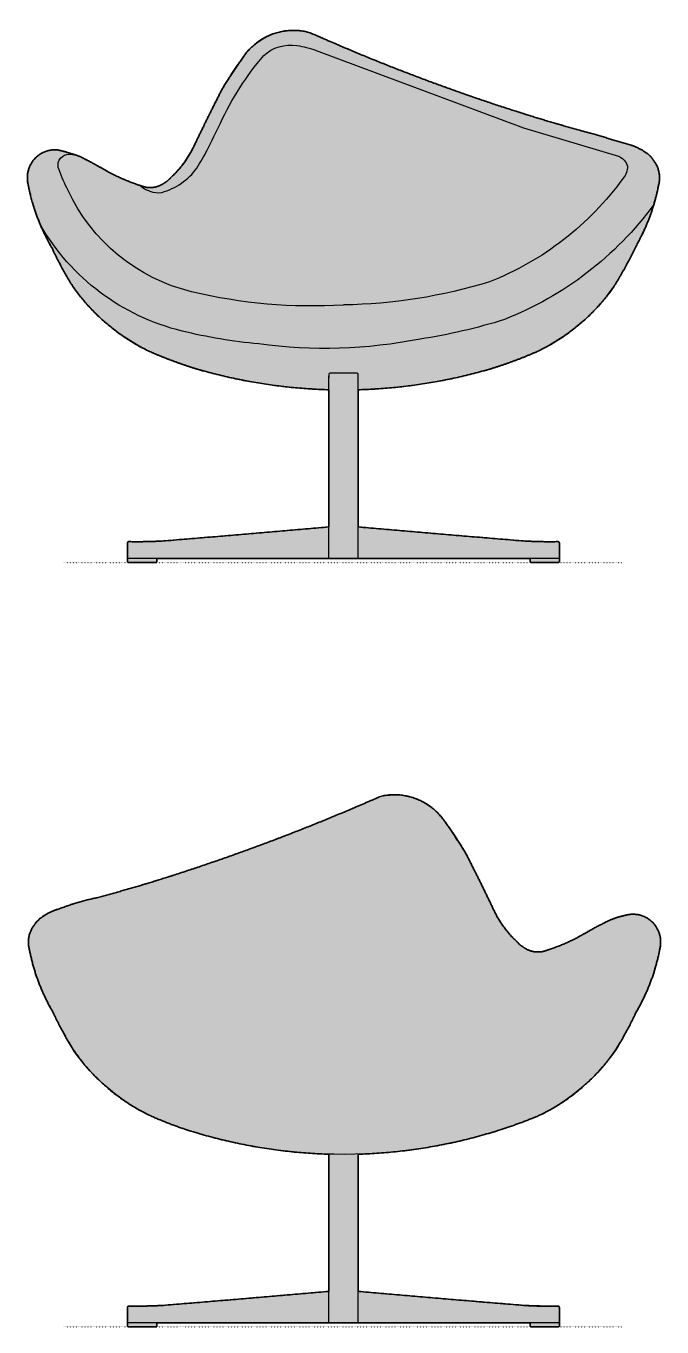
# Model space of a CAD drawing. Header units: millimetres. Extents: x -55 to 1976, y -1115 to 783.
# Drawn here: x -55 to 872, y -1115 to 783 of the extents above; entities that cross this region are included whole.
import ezdxf

# ---------------------------------------------------------------- set-up
doc = ezdxf.new("R2010")
doc.units = ezdxf.units.MM
doc.linetypes.add('Dots', pattern=[1, 0, -1])
doc.layers.add('Blocks', color=7, linetype='Continuous')
doc.layers.add('Blocks$Fill', color=7, linetype='Continuous', true_color=0xffffff)
for name, color, linetype, lineweight, true_color in [('Blocks$Inner', 7, 'Continuous', 25, 0x007f00), ('Blocks$Outline', 7, 'Continuous', 35, 0xff3f3f), ('Groud', 7, 'Dots', 25, 0x243775)]:
    doc.layers.add(name, color=color, linetype=linetype, lineweight=lineweight, true_color=true_color)

# ---------------------------------------------------------------- blocks, each defined once
blk = doc.blocks.new('K2 Lounge Chair Swivel Back')
at = {"layer": 'Blocks$Fill'}
blk.add_hatch(color=256, dxfattribs=at).paths.add_polyline_path([(386.4, 252), (372.8, 252.6), (359.1, 253.3), (345.5, 254.3), (332, 255.6), (318.4, 257.1), (305, 258.8), (291.5, 260.8), (278.1, 263.1), (264.8, 265.5), (251.6, 268.2), (238.4, 271.2), (225.3, 274.4), (212.4, 277.8), (199.5, 281.4), (186.7, 285.2), (174, 289.3), (161.7, 293.7), (149.4, 298.4), (137.3, 303.3), (125.3, 308.5), (117.2, 312.6), (109.2, 316.9), (101.3, 321.6), (93.5, 326.5), (85.8, 331.6), (78.4, 337), (71.1, 342.7), (63.9, 348.6), (57, 354.7), (50.3, 361), (43.8, 367.6), (37.5, 374.3), (31.4, 381.2), (25.6, 388.3), (20, 395.5), (14.7, 402.9), (6.5, 416.5), (-1.3, 430.3), (-8.7, 444.4), (-15.6, 458.7), (-18.6, 464), (-21.6, 469.4), (-24.4, 474.9), (-27.2, 480.5), (-29.8, 486.1), (-32.3, 491.8), (-34.6, 497.5), (-36.9, 503.3), (-39, 509.1), (-41, 514.9), (-42.9, 520.9), (-44.6, 526.8), (-46.2, 532.8), (-47.7, 538.8), (-49.1, 544.8), (-50.3, 550.8), (-50.6, 551.9), (-50.8, 553.1), (-51, 554.2), (-51.2, 555.4), (-51.3, 556.6), (-51.5, 557.8), (-51.5, 559), (-51.6, 560.2), (-51.6, 561.4), (-51.6, 562.6), (-51.5, 563.8), (-51.4, 565), (-51.3, 566.2), (-51.1, 567.5), (-50.9, 568.7), (-50.7, 569.9), (-50.4, 571), (-50.1, 572.2), (-49.7, 573.4), (-49.4, 574.6), (-48.9, 575.7), (-48.5, 576.8), (-48, 577.9), (-47.5, 579), (-47, 580.1), (-46.4, 581.2), (-45.8, 582.2), (-45.2, 583.2), (-44.5, 584.2), (-43.9, 585.2), (-43.2, 586.1), (-42.5, 587), (-42.1, 587.7), (-41.6, 588.3), (-41.2, 588.9), (-40.8, 589.6), (-40.3, 590.2), (-39.8, 590.8), (-39.3, 591.3), (-38.8, 591.9), (-38.3, 592.5), (-37.8, 593), (-37.2, 593.6), (-36.7, 594.1), (-36.1, 594.6), (-35.5, 595.1), (-35, 595.6), (-34.4, 596.1), (-32.8, 597.2), (-31.3, 598.3), (-29.7, 599.4), (-28.1, 600.4), (-26.4, 601.4), (-24.8, 602.4), (-23.1, 603.3), (-21.4, 604.2), (-19.7, 605), (-17.9, 605.8), (-16.2, 606.6), (-14.4, 607.3), (-12.6, 608), (-10.8, 608.7), (-9, 609.3), (-7.2, 609.8), (-0.5, 612.3), (6.3, 614.7), (13.2, 616.9), (20.1, 619), (27, 620.9), (33.9, 622.8), (40.9, 624.5), (47.9, 626.1), (105.9, 642.3), (163.5, 660.1), (239, 685.6), (313.9, 713.1), (388.1, 742.5), (461.5, 773.8), (463, 774.1), (464.6, 774.5), (466.2, 774.8), (467.8, 775.1), (469.4, 775.3), (471, 775.6), (472.7, 775.7), (474.3, 775.9), (476, 776), (477.6, 776.2), (479.3, 776.2), (481, 776.3), (482.7, 776.3), (484.4, 776.3), (486.1, 776.2), (487.8, 776.1), (489.5, 776), (491.2, 775.8), (492.9, 775.6), (494.6, 775.4), (496.3, 775.2), (498, 774.9), (499.7, 774.5), (501.4, 774.2), (503.1, 773.8), (504.8, 773.4), (506.5, 772.9), (508.2, 772.4), (509.8, 771.9), (511.5, 771.3), (513.2, 770.7), (514.8, 770.1), (516.4, 769.4), (518, 768.7), (519.6, 768), (521.2, 767.2), (522.7, 766.4), (524.3, 765.6), (525.8, 764.8), (527.3, 763.9), (528.8, 763), (530.3, 762.1), (531.7, 761.1), (533.1, 760.1), (534.5, 759.1), (535.9, 758.1), (537.3, 757), (538.6, 756), (539.9, 754.9), (541.2, 753.7), (542.4, 752.6), (543.7, 751.4), (544.8, 750.2), (546, 749), (547.2, 747.8), (548.3, 746.6), (549.4, 745.3), (550.4, 744.1), (551.4, 742.8), (552.4, 741.5), (553.4, 740.2), (554.4, 738.9), (555.3, 737.6), (556.1, 736.3), (564.1, 724.8), (571.9, 713.3), (579.4, 701.5), (586.7, 689.7), (626.1, 610), (627.6, 606.7), (629.3, 603.4), (631, 600.2), (632.8, 597), (634.6, 593.8), (636.6, 590.7), (638.6, 587.6), (640.7, 584.6), (642.9, 581.6), (645.1, 578.7), (647.5, 575.9), (649.8, 573.1), (652.3, 570.4), (654.8, 567.7), (657.4, 565.1), (660, 562.6), (660.9, 561.7), (661.8, 560.8), (662.7, 559.9), (663.6, 559), (664.6, 558.2), (665.6, 557.3), (666.6, 556.5), (667.6, 555.7), (668.6, 555), (669.7, 554.2), (670.7, 553.5), (671.8, 552.8), (672.9, 552.2), (674, 551.5), (675.1, 550.9), (676.2, 550.3), (677.1, 549.9), (677.9, 549.5), (678.8, 549.2), (679.7, 548.9), (680.6, 548.6), (681.5, 548.3), (682.5, 548.1), (683.4, 547.8), (684.4, 547.6), (685.3, 547.4), (686.3, 547.3), (687.3, 547.2), (688.2, 547.1), (689.2, 547), (690.2, 547), (691.2, 546.9), (692.2, 546.9), (693.1, 547), (694.1, 547), (695.1, 547.1), (696.1, 547.3), (697, 547.4), (698, 547.6), (698.9, 547.8), (699.9, 548), (700.8, 548.2), (701.7, 548.5), (702.6, 548.8), (703.5, 549.1), (704.4, 549.4), (705.3, 549.8), (706.2, 550.2), (712.3, 552.2), (718.5, 554.4), (724.5, 556.8), (730.6, 559.3), (736.5, 561.9), (742.4, 564.8), (748.2, 567.7), (753.9, 570.8), (773.6, 581.8), (793.5, 592.2), (794.7, 592.7), (798.3, 594.3), (802.1, 595.7), (805.8, 597), (809.7, 598.2), (813.5, 599.3), (817.4, 600.2), (821.3, 601.1), (825.2, 601.7), (826.4, 601.9), (827.7, 602), (828.9, 602), (830.1, 602.1), (831.4, 602), (832.7, 602), (833.9, 601.9), (835.2, 601.7), (836.5, 601.6), (837.7, 601.3), (839, 601.1), (840.2, 600.8), (841.5, 600.4), (842.7, 600), (843.9, 599.6), (845.1, 599.1), (846.3, 598.6), (847.5, 598.1), (848.7, 597.5), (849.8, 596.9), (850.9, 596.2), (852, 595.5), (853, 594.8), (854.1, 594), (855.1, 593.2), (856, 592.4), (857, 591.6), (857.9, 590.7), (858.8, 589.8), (859.6, 588.9), (860.4, 588), (861.2, 587), (861.9, 586.1), (862.6, 585.2), (863.2, 584.2), (863.9, 583.2), (864.5, 582.2), (865.1, 581.2), (865.7, 580.1), (866.2, 579), (866.7, 577.9), (867.2, 576.8), (867.6, 575.7), (868, 574.6), (868.4, 573.4), (868.8, 572.2), (869.1, 571), (869.4, 569.9), (869.6, 568.7), (869.8, 567.5), (870, 566.2), (870.1, 565), (870.2, 563.8), (870.3, 562.6), (870.3, 561.4), (870.3, 560.2), (870.2, 559), (870.1, 557.8), (870, 556.6), (869.9, 555.4), (869.7, 554.2), (869.5, 553.1), (869.2, 551.9), (869, 550.8), (867.8, 544.8), (866.4, 538.8), (864.9, 532.8), (863.3, 526.8), (861.6, 520.9), (859.7, 514.9), (857.7, 509.1), (855.6, 503.3), (853.3, 497.5), (851, 491.8), (848.5, 486.1), (845.8, 480.5), (843.1, 474.9), (840.3, 469.4), (837.3, 464), (834.3, 458.7), (827.4, 444.4), (820, 430.3), (812.2, 416.5), (804, 402.9), (798.7, 395.5), (793.1, 388.3), (787.3, 381.2), (781.2, 374.3), (774.9, 367.6), (768.4, 361), (761.7, 354.7), (754.8, 348.6), (747.6, 342.7), (740.3, 337), (732.9, 331.6), (725.2, 326.5), (717.4, 321.6), (709.5, 316.9), (701.5, 312.6), (693.4, 308.5), (669.1, 298.9), (644.5, 290.2), (631.6, 286.1), (618.6, 282.1), (605.6, 278.4), (592.4, 274.9), (579.2, 271.7), (565.8, 268.7), (552.4, 265.9), (538.9, 263.3), (525.3, 261), (511.7, 259), (498, 257.2), (484.3, 255.7), (470.6, 254.4), (456.8, 253.3), (443, 252.6), (429.1, 252), (429.1, 51.9), (671.4, 31.4), (696, 30.5), (720.6, 30.5), (720.7, 30.5), (720.7, 30.5), (720.8, 30.5), (720.8, 30.5), (720.9, 30.5), (720.9, 30.5), (721, 30.5), (721, 30.4), (721.1, 30.4), (721.1, 30.4), (721.2, 30.4), (721.2, 30.4), (721.3, 30.4), (721.3, 30.4), (721.4, 30.4), (721.4, 30.3), (721.5, 30.3), (721.5, 30.3), (721.5, 30.3), (721.6, 30.3), (721.6, 30.2), (721.7, 30.2), (721.7, 30.2), (721.8, 30.2), (721.8, 30.1), (721.8, 30.1), (721.9, 30.1), (721.9, 30), (722, 30), (722, 30), (722, 29.9), (722.1, 29.9), (722.1, 29.9), (722.1, 29.8), (722.2, 29.8), (722.2, 29.8), (722.2, 29.7), (722.3, 29.7), (722.3, 29.6), (722.3, 29.6), (722.3, 29.6), (722.4, 29.5), (722.4, 29.5), (722.4, 29.4), (722.4, 29.4), (722.5, 29.3), (722.5, 29.3), (722.5, 29.3), (722.5, 29.2), (722.5, 29.2), (722.6, 29.1), (722.6, 29.1), (722.6, 29), (722.6, 29), (722.6, 28.9), (722.6, 28.9), (722.6, 28.8), (722.6, 28.8), (722.7, 28.7), (722.7, 28.7), (722.7, 28.6), (722.7, 28.6), (722.7, 28.5), (722.7, 28.5), (722.7, 2), (722.7, 2), (722.7, 1.9), (722.7, 1.9), (722.7, 1.8), (722.7, 1.8), (722.6, 1.7), (722.6, 1.7), (722.6, 1.6), (722.6, 1.6), (722.6, 1.5), (722.6, 1.5), (722.6, 1.4), (722.6, 1.4), (722.6, 1.4), (722.5, 1.3), (722.5, 1.3), (722.5, 1.2), (722.5, 1.2), (722.5, 1.1), (722.4, 1.1), (722.4, 1), (722.4, 1), (722.4, 0.9), (722.3, 0.9), (722.3, 0.9), (722.3, 0.8), (722.3, 0.8), (722.2, 0.7), (722.2, 0.7), (722.2, 0.7), (722.1, 0.6), (722.1, 0.6), (722, 0.5), (722, 0.5), (722, 0.5), (721.9, 0.4), (721.9, 0.4), (721.8, 0.4), (721.8, 0.4), (721.8, 0.3), (721.7, 0.3), (721.7, 0.3), (721.6, 0.2), (721.6, 0.2), (721.5, 0.2), (721.5, 0.2), (721.4, 0.2), (721.4, 0.1), (721.4, 0.1), (721.3, 0.1), (721.3, 0.1), (721.2, 0.1), (721.2, 0.1), (721.1, 0.1), (721.1, 0), (721, 0), (721, 0), (720.9, 0), (720.9, 0), (720.8, 0), (720.8, 0), (720.8, 0), (720.7, 0), (720.7, 0), (681.8, 0), (681.7, 0), (681.7, 0), (681.6, 0), (681.6, 0), (681.5, 0), (681.5, 0), (681.5, 0), (681.4, 0), (681.4, 0), (681.3, 0.1), (681.3, 0.1), (681.2, 0.1), (681.2, 0.1), (681.1, 0.1), (681.1, 0.1), (681, 0.1), (681, 0.2), (680.9, 0.2), (680.9, 0.2), (680.9, 0.2), (680.8, 0.2), (680.8, 0.3), (680.7, 0.3), (680.7, 0.3), (680.6, 0.4), (680.6, 0.4), (680.6, 0.4), (680.5, 0.4), (680.5, 0.5), (680.4, 0.5), (680.4, 0.5), (680.4, 0.6), (680.3, 0.6), (680.3, 0.7), (680.3, 0.7), (680.2, 0.7), (680.2, 0.8), (680.2, 0.8), (680.1, 0.9), (680.1, 0.9), (680.1, 0.9), (680, 1), (680, 1), (680, 1.1), (680, 1.1), (680, 1.2), (679.9, 1.2), (679.9, 1.3), (679.9, 1.3), (679.9, 1.4), (679.9, 1.4), (679.9, 1.4), (679.8, 1.5), (679.8, 1.5), (679.8, 1.6), (679.8, 1.6), (679.8, 1.7), (679.8, 1.7), (679.8, 1.8), (679.8, 1.8), (679.8, 1.9), (679.8, 1.9), (679.8, 2), (679.8, 2), (679.8, 6.1), (135.7, 6.1), (135.7, 2), (135.7, 2), (135.7, 1.9), (135.7, 1.9), (135.7, 1.8), (135.7, 1.8), (135.7, 1.7), (135.7, 1.7), (135.7, 1.6), (135.7, 1.6), (135.7, 1.5), (135.7, 1.5), (135.7, 1.4), (135.7, 1.4), (135.6, 1.4), (135.6, 1.3), (135.6, 1.3), (135.6, 1.2), (135.6, 1.2), (135.5, 1.1), (135.5, 1.1), (135.5, 1), (135.5, 1), (135.4, 0.9), (135.4, 0.9), (135.4, 0.9), (135.4, 0.8), (135.3, 0.8), (135.3, 0.7), (135.3, 0.7), (135.2, 0.7), (135.2, 0.6), (135.2, 0.6), (135.1, 0.5), (135.1, 0.5), (135, 0.5), (135, 0.4), (135, 0.4), (134.9, 0.4), (134.9, 0.4), (134.8, 0.3), (134.8, 0.3), (134.7, 0.3), (134.7, 0.2), (134.7, 0.2), (134.6, 0.2), (134.6, 0.2), (134.5, 0.2), (134.5, 0.1), (134.4, 0.1), (134.4, 0.1), (134.3, 0.1), (134.3, 0.1), (134.2, 0.1), (134.2, 0.1), (134.2, 0), (134.1, 0), (134.1, 0), (134, 0), (134, 0), (133.9, 0), (133.9, 0), (133.8, 0), (133.8, 0), (133.7, 0), (94.8, 0), (94.8, 0), (94.8, 0), (94.7, 0), (94.7, 0), (94.6, 0), (94.6, 0), (94.5, 0), (94.5, 0), (94.4, 0), (94.4, 0.1), (94.3, 0.1), (94.3, 0.1), (94.3, 0.1), (94.2, 0.1), (94.2, 0.1), (94.1, 0.1), (94.1, 0.2), (94, 0.2), (94, 0.2), (93.9, 0.2), (93.9, 0.2), (93.8, 0.3), (93.8, 0.3), (93.8, 0.3), (93.7, 0.4), (93.7, 0.4), (93.6, 0.4), (93.6, 0.4), (93.5, 0.5), (93.5, 0.5), (93.5, 0.5), (93.4, 0.6), (93.4, 0.6), (93.4, 0.7), (93.3, 0.7), (93.3, 0.7), (93.3, 0.8), (93.2, 0.8), (93.2, 0.9), (93.2, 0.9), (93.1, 0.9), (93.1, 1), (93.1, 1), (93.1, 1.1), (93, 1.1), (93, 1.2), (93, 1.2), (93, 1.3), (93, 1.3), (93, 1.4), (92.9, 1.4), (92.9, 1.4), (92.9, 1.5), (92.9, 1.5), (92.9, 1.6), (92.9, 1.6), (92.9, 1.7), (92.9, 1.7), (92.9, 1.8), (92.9, 1.8), (92.9, 1.9), (92.9, 1.9), (92.8, 2), (92.8, 2), (92.8, 6.1), (92.8, 28.5), (92.8, 28.5), (92.9, 28.6), (92.9, 28.6), (92.9, 28.7), (92.9, 28.7), (92.9, 28.8), (92.9, 28.8), (92.9, 28.9), (92.9, 28.9), (92.9, 29), (92.9, 29), (92.9, 29.1), (93, 29.1), (93, 29.2), (93, 29.2), (93, 29.3), (93, 29.3), (93, 29.3), (93.1, 29.4), (93.1, 29.4), (93.1, 29.5), (93.1, 29.5), (93.2, 29.6), (93.2, 29.6), (93.2, 29.6), (93.3, 29.7), (93.3, 29.7), (93.3, 29.8), (93.3, 29.8), (93.4, 29.8), (93.4, 29.9), (93.4, 29.9), (93.5, 29.9), (93.5, 30), (93.6, 30), (93.6, 30), (93.6, 30.1), (93.7, 30.1), (93.7, 30.1), (93.8, 30.2), (93.8, 30.2), (93.8, 30.2), (93.9, 30.2), (93.9, 30.3), (94, 30.3), (94, 30.3), (94.1, 30.3), (94.1, 30.3), (94.2, 30.4), (94.2, 30.4), (94.2, 30.4), (94.3, 30.4), (94.3, 30.4), (94.4, 30.4), (94.4, 30.4), (94.5, 30.4), (94.5, 30.5), (94.6, 30.5), (94.6, 30.5), (94.7, 30.5), (94.7, 30.5), (94.8, 30.5), (94.8, 30.5), (94.9, 30.5), (119.5, 30.5), (144.1, 31.4), (386.4, 51.9)], flags=0)
at = {"layer": 'Blocks$Inner'}
for p, q in [((386.4, 6.1), (386.4, 252)), ((429.1, 6.1), (429.1, 252)), ((92.8, 28.5), (92.8, 2)), ((722.7, 28.5), (722.7, 2)), ((721.2, 6.1), (92.8, 6.1)), ((94.8, 0), (133.7, 0)), ((135.7, 2), (135.7, 6.1)), ((679.8, 2), (679.8, 6.1)), ((720.7, 0), (681.8, 0))]:
    blk.add_line(p, q, dxfattribs=at)
at = {"layer": 'Blocks$Inner', "extrusion": (0, 0, -1)}
for centre, radius, start, end in [((-482.3, 688.1), 88.1, 76.3453, 146.9108), ((-2.2, 339.8), 681.2, 144.4076, 149.0951), ((2061.6, -669.6), 2976.7, 152.8302, 154.5415), ((-17.9, 526.6), 86.9, 53.0518, 73.2228), ((-130.5, 243.7), 391.2, 69.3918, 77.8209), ((12.8, 568.6), 34.9, 31.8024, 51.8273), ((-1146.8, -112.4), 788.2, 60.0976, 63.3709), ((-832.1, 513.5), 87.6, 63.852, 64.6686), ((-844.3, 481.2), 122.1, 65.9992, 81.0051), ((-830.2, 562.6), 39.4, 82.7736, 141.7595), ((10.3, 561.1), 41.3, 345.5224, 38.8292), ((-829, 561.1), 41.3, 141.1708, 194.4776), ((-233.9, 605.3), 289.4, 329.5629, 349.1555), ((-584.8, 605.3), 289.4, 190.8445, 210.4371), ((-442, 671), 504.4, 327.8982, 335.1073), ((-376.7, 671), 504.4, 204.8927, 212.1018), ((-250.5, 567.1), 287.3, 295.8222, 325.1492), ((-568.2, 567.1), 287.3, 214.8508, 244.1778), ((-375.2, 870.4), 615, 289.1037, 293.9763), ((-407.3, 1001), 749.3, 247.5576, 251.5492), ((-407.8, 998.3), 746.6, 251.5151, 288.2498), ((3567.7, 45375.7), 45496, 265.01409, 265.32027), ((-106.4, 750), 719.7, 266.9973, 270.92), ((-720.7, 28.5), 2, 89.08, 180), ((-681.8, 2), 2, 270, 0), ((-720.7, 2), 2, 180, 270)]:
    blk.add_arc(centre, radius, start, end, dxfattribs=at)
at = {"layer": 'Blocks$Inner'}
for centre, radius, start, end in [((-798.3, 3627.4), 3119.3, 287.9578, 293.8195), ((-527.1, 2794.7), 2243.6, 284.8504, 287.9263), ((761.4, 671), 148.4, 204.2745, 226.9237), ((629.4, 792.7), 254.4, 287.5554, 299.2926), ((703.4, 602.8), 59.1, 222.8631, 242.6516), ((691.3, 582.8), 35.8, 244.7627, 294.4555), ((4383.2, 45375.7), 45496, 265.01409, 265.32027), ((94.8, 28.5), 2, 89.08, 180), ((709.1, 750), 719.7, 266.9973, 270.92), ((94.8, 2), 2, 180, 270), ((133.7, 2), 2, 270, 0)]:
    blk.add_arc(centre, radius, start, end, dxfattribs=at)
at = {"layer": 'Blocks$Outline'}
for points in [[(386.4, 51.9), (386.4, 252)], [(429.1, 252), (429.1, 51.9)], [(679.8, 6.1), (135.7, 6.1)]]:
    blk.add_lwpolyline(points, dxfattribs=at)
for points, weights, knots in [([(386.4, 252), (277.5, 255.2), (174, 289.3), (149.2, 297.8), (125.3, 308.5), (57.7, 341.2), (14.7, 402.9), (-2.2, 429.8), (-15.6, 458.7), (-40.9, 501.7), (-50.3, 550.8), (-55.5, 570.9), (-42.5, 587), (-39.2, 592.3), (-34.4, 596.1), (-22, 605.4), (-7.2, 609.8), (19.8, 620), (47.9, 626.1), (106.2, 641.5), (163.5, 660.1), (315.4, 709.3), (461.5, 773.8), (522.1, 788.5), (556.1, 736.3), (572.4, 713.6), (586.7, 689.7), (607, 650.1), (626.1, 610), (638.3, 582.9), (660, 562.6), (667, 555), (676.2, 550.3)], [0.974757069434, 0.9769444489, 1, 0.999096115673, 1, 0.96742924273, 1, 0.998021736605, 1, 0.985418861152, 1, 0.89373682256, 1, 0.984769865351, 1, 0.984547563031, 1, 0.997295814231, 1, 0.99963978214, 1, 0.998691970183, 1, 0.816311722366, 1, 0.999163454694, 1, 0.999888498975, 1, 0.980530576572, 1, 0.985126589595, 1], [833.097186, 833.097186, 833.097186, 1049.717831, 1049.717831, 1102.021197, 1102.021197, 1249.088367, 1249.088367, 1312.557816, 1312.557816, 1411.512168, 1411.512168, 1449.93646, 1449.93646, 1462.144738, 1462.144738, 1492.740396, 1492.740396, 1550.289246, 1550.289246, 1670.7313, 1670.7313, 1989.85254, 1989.85254, 2098.40632, 2098.40632, 2154.137979, 2154.137979, 2243.042913, 2243.042913, 2301.696302, 2301.696302, 2322.124586, 2322.124586, 2322.124586]), ([(676.2, 550.3), (691.1, 543.3), (706.2, 550.2), (731.1, 558), (753.9, 570.8), (773.4, 582.1), (793.5, 592.2), (794.1, 592.4), (794.7, 592.7), (809.4, 599.2), (825.2, 601.7), (847.4, 604.6), (861.2, 587), (874.2, 570.9), (869, 550.8), (859.6, 501.7), (834.3, 458.7), (820.9, 429.8), (804, 402.9), (761, 341.2), (693.4, 308.5), (669.2, 298.5), (644.5, 290.2), (539.6, 255.2), (429.1, 252)], [0.999020499222, 0.907930045823, 1, 0.994759072097, 1, 0.999592041788, 1, 0.99997460904, 1, 0.991438183808, 1, 0.870416076663, 1, 0.89373682256, 1, 0.985418861152, 1, 0.998021736605, 1, 0.967429242729, 1, 0.999393399715, 1, 0.976621137554, 0.97469982525], [-30.895185, -30.895185, -30.895185, 0, 0, 52.117282, 52.117282, 97.146248, 97.146248, 98.394385, 98.394385, 130.361629, 130.361629, 170.947736, 170.947736, 209.372028, 209.372028, 308.32638, 308.32638, 371.795829, 371.795829, 518.862999, 518.862999, 571.064651, 571.064651, 790.722999, 790.722999, 790.722999]), ([(135.7, 6.1), (135.7, 4.1), (135.7, 2), (135.7, 0), (133.7, 0), (114.3, 0), (94.8, 0), (92.8, 0), (92.8, 2), (92.8, 4.1), (92.8, 17.3), (92.8, 28.5), (92.8, 29.3), (93.4, 29.9), (94, 30.5), (94.9, 30.5), (119.5, 30.1), (144.1, 31.4), (265.3, 41.3), (386.4, 51.9)], [1, 1, 1, 0.707106781187, 1, 1, 1, 0.707106781187, 1, 1, 1, 1, 0.922335971423, 1, 0.922335971423, 1, 0.999414157785, 1, 0.99999643041, 1], [-128.204098, -128.204098, -128.204098, -124.09988, -124.09988, -120.958287, -120.958287, -82.065221, -82.065221, -78.923629, -78.923629, -74.819411, -52.443396, -52.443396, -50.856543, -50.856543, -49.269691, -49.269691, 0, 0, 243.123662, 243.123662, 243.123662]), ([(429.1, 51.9), (550.2, 41.3), (671.4, 31.4), (696, 30.1), (720.6, 30.5), (721.5, 30.5), (722.1, 29.9), (722.7, 29.3), (722.7, 28.5), (722.7, 15.2), (722.7, 2), (722.7, 0), (720.7, 0), (701.2, 0), (681.8, 0), (679.8, 0), (679.8, 2), (679.8, 4.1), (679.8, 6.1)], [1, 0.99999643041, 1, 0.999414157785, 1, 0.922335971424, 1, 0.922335971424, 1, 1, 1, 0.707106781187, 1, 1, 1, 0.707106781187, 1, 1, 1], [0, 0, 0, 243.123662, 243.123662, 292.393353, 292.393353, 293.980205, 293.980205, 295.567058, 295.567058, 322.047291, 322.047291, 325.188883, 325.188883, 364.081949, 364.081949, 367.223542, 367.223542, 371.32776, 371.32776, 371.32776])]:
    blk.add_rational_spline(points, weights, degree=2, knots=knots, dxfattribs=at)
blk = doc.blocks.new('K2 Lounge Chair Swivel Front')
at = {"layer": 'Blocks$Fill'}
blk.add_hatch(color=256, dxfattribs=at).paths.add_polyline_path([(386.4, 252), (361.8, 253.1), (337.2, 255), (312.6, 257.7), (288.1, 261.2), (263.8, 265.4), (239.6, 270.5), (215.6, 276.3), (191.8, 282.9), (174.5, 288.5), (157.4, 294.7), (140.5, 301.3), (123.7, 308.5), (115.6, 312.6), (107.6, 316.9), (99.7, 321.6), (91.9, 326.5), (84.3, 331.6), (76.8, 337), (69.5, 342.7), (62.3, 348.6), (55.4, 354.7), (48.7, 361), (42.2, 367.6), (35.9, 374.3), (29.8, 381.2), (24, 388.3), (18.4, 395.5), (13.1, 402.9), (4.9, 416.5), (-2.9, 430.3), (-10.3, 444.4), (-17.2, 458.7), (-21.9, 467), (-26.3, 475.5), (-30.5, 484.2), (-34.4, 493), (-37.2, 500), (-39.9, 507.1), (-42.4, 514.3), (-44.7, 521.5), (-46.7, 528.8), (-48.6, 536.1), (-50.4, 543.4), (-51.9, 550.8), (-52.1, 551.9), (-52.4, 553.1), (-52.6, 554.2), (-52.8, 555.4), (-52.9, 556.6), (-53, 557.8), (-53.1, 559), (-53.2, 560.2), (-53.2, 561.4), (-53.2, 562.6), (-53.1, 563.8), (-53, 565), (-52.9, 566.2), (-52.7, 567.5), (-52.5, 568.7), (-52.3, 569.9), (-52, 571), (-51.7, 572.2), (-51.3, 573.4), (-50.9, 574.6), (-50.5, 575.7), (-50.1, 576.8), (-49.6, 577.9), (-49.1, 579), (-48.6, 580.1), (-48, 581.2), (-47.4, 582.2), (-46.8, 583.2), (-46.1, 584.2), (-45.5, 585.2), (-44.8, 586.1), (-44.1, 587), (-43.3, 588), (-42.5, 588.9), (-41.6, 589.8), (-40.8, 590.7), (-39.9, 591.6), (-38.9, 592.4), (-38, 593.2), (-37, 594), (-35.9, 594.8), (-34.9, 595.5), (-33.8, 596.2), (-32.7, 596.9), (-31.6, 597.5), (-30.4, 598.1), (-29.2, 598.6), (-28, 599.1), (-26.8, 599.6), (-25.6, 600), (-24.4, 600.4), (-23.1, 600.8), (-21.9, 601.1), (-20.6, 601.3), (-19.3, 601.6), (-18.1, 601.7), (-16.8, 601.9), (-15.6, 602), (-14.3, 602), (-13, 602.1), (-11.8, 602), (-10.6, 602), (-9.3, 601.9), (-8.1, 601.7), (-0.4, 599.8), (7.3, 597.6), (14.9, 595.2), (22.4, 592.7), (23.6, 592.2), (43.5, 581.8), (63.2, 570.8), (68.9, 567.7), (74.7, 564.8), (80.5, 562), (86.4, 559.3), (92.4, 556.8), (98.5, 554.5), (104.6, 552.3), (110.9, 550.2), (111.8, 549.8), (112.7, 549.4), (113.6, 549.1), (114.5, 548.8), (115.4, 548.5), (116.3, 548.2), (117.2, 548), (118.2, 547.8), (119.1, 547.6), (120.1, 547.4), (121.1, 547.3), (122, 547.1), (123, 547), (124, 547), (125, 546.9), (125.9, 546.9), (126.9, 547), (127.9, 547), (128.9, 547.1), (129.8, 547.2), (130.8, 547.3), (131.8, 547.4), (132.7, 547.6), (133.7, 547.8), (134.6, 548.1), (135.6, 548.3), (136.5, 548.6), (137.4, 548.9), (138.3, 549.2), (139.2, 549.5), (140, 549.9), (140.9, 550.3), (142, 550.9), (143.1, 551.5), (144.2, 552.2), (145.3, 552.8), (146.4, 553.5), (147.5, 554.2), (148.5, 555), (149.5, 555.7), (150.5, 556.5), (151.5, 557.3), (152.5, 558.2), (153.5, 559), (154.4, 559.9), (155.3, 560.8), (156.2, 561.7), (157.1, 562.6), (159.7, 565.1), (162.3, 567.7), (164.8, 570.4), (167.3, 573.1), (169.6, 575.9), (172, 578.7), (174.2, 581.6), (176.4, 584.6), (178.5, 587.6), (180.5, 590.7), (182.5, 593.8), (184.3, 597), (186.1, 600.2), (187.8, 603.4), (189.5, 606.7), (191, 610), (230.4, 689.7), (237.7, 701.5), (245.2, 713.3), (253, 724.8), (261, 736.3), (261.8, 737.6), (262.8, 738.9), (263.7, 740.2), (264.7, 741.5), (265.7, 742.8), (266.7, 744.1), (267.7, 745.3), (268.8, 746.6), (269.9, 747.8), (271.1, 749), (272.3, 750.2), (273.5, 751.4), (274.7, 752.6), (275.9, 753.7), (277.2, 754.9), (278.5, 756), (279.8, 757), (281.2, 758.1), (282.6, 759.1), (284, 760.1), (285.4, 761.1), (286.8, 762.1), (288.3, 763), (289.8, 763.9), (291.3, 764.8), (292.8, 765.6), (294.4, 766.4), (295.9, 767.2), (297.5, 768), (299.1, 768.7), (300.7, 769.4), (302.3, 770.1), (304, 770.7), (305.6, 771.3), (307.3, 771.9), (308.9, 772.4), (310.6, 772.9), (312.3, 773.4), (314, 773.8), (315.7, 774.2), (317.4, 774.5), (319.1, 774.9), (320.8, 775.2), (322.5, 775.4), (324.2, 775.6), (325.9, 775.8), (327.6, 776), (329.3, 776.1), (331, 776.2), (332.7, 776.3), (334.4, 776.3), (336.1, 776.3), (337.8, 776.2), (339.5, 776.2), (341.1, 776), (342.8, 775.9), (344.4, 775.7), (346.1, 775.6), (347.7, 775.3), (349.3, 775.1), (350.9, 774.8), (352.5, 774.5), (354.1, 774.1), (355.6, 773.8), (362.8, 771.2), (434.4, 740.5), (506.7, 711.8), (579.9, 684.9), (653.6, 660.1), (711.2, 642.3), (769.2, 626.1), (824.3, 609.8), (826.1, 609.3), (827.9, 608.7), (829.7, 608), (831.5, 607.3), (833.3, 606.6), (835, 605.8), (836.8, 605), (838.5, 604.2), (840.2, 603.3), (841.9, 602.4), (843.5, 601.4), (845.2, 600.4), (846.8, 599.4), (848.4, 598.3), (849.9, 597.2), (851.5, 596.1), (852.1, 595.6), (852.6, 595.1), (853.2, 594.6), (853.8, 594.1), (854.3, 593.6), (854.9, 593), (855.4, 592.5), (855.9, 591.9), (856.4, 591.3), (856.9, 590.8), (857.4, 590.2), (857.9, 589.6), (858.3, 588.9), (858.7, 588.3), (859.2, 587.7), (859.6, 587), (860.3, 586.1), (861, 585.2), (861.7, 584.2), (862.3, 583.2), (862.9, 582.2), (863.5, 581.2), (864.1, 580.1), (864.6, 579), (865.1, 577.9), (865.6, 576.8), (866, 575.7), (866.5, 574.6), (866.8, 573.4), (867.2, 572.2), (867.5, 571), (867.8, 569.9), (868, 568.7), (868.2, 567.5), (868.4, 566.2), (868.5, 565), (868.6, 563.8), (868.7, 562.6), (868.7, 561.4), (868.7, 560.2), (868.6, 559), (868.6, 557.8), (868.4, 556.6), (868.3, 555.4), (868.1, 554.2), (867.9, 553.1), (867.7, 551.9), (867.4, 550.8), (865.9, 543.6), (864.2, 536.4), (862.4, 529.2), (860.3, 522.1), (858, 514.6), (855.5, 507.3), (852.7, 500), (849.8, 492.7), (846.7, 485.6), (843.3, 478.6), (839.8, 471.6), (836.2, 464.8), (828.4, 449), (820.1, 433.4), (811.5, 418), (802.4, 402.9), (797.1, 395.5), (791.5, 388.3), (785.7, 381.2), (779.6, 374.3), (773.3, 367.6), (766.8, 361), (760.1, 354.7), (753.2, 348.6), (746, 342.7), (738.7, 337), (731.3, 331.6), (723.6, 326.5), (715.9, 321.6), (707.9, 316.9), (699.9, 312.6), (691.8, 308.5), (675, 301.3), (658.1, 294.7), (641, 288.5), (623.7, 282.9), (599.9, 276.3), (576, 270.5), (551.8, 265.4), (527.4, 261.2), (502.9, 257.7), (478.4, 255), (453.7, 253.1), (429.1, 252), (429.1, 51.9), (671.4, 31.4), (696, 30.5), (720.6, 30.5), (720.7, 30.5), (720.7, 30.5), (720.8, 30.5), (720.8, 30.5), (720.9, 30.5), (720.9, 30.5), (721, 30.5), (721, 30.4), (721.1, 30.4), (721.1, 30.4), (721.2, 30.4), (721.2, 30.4), (721.3, 30.4), (721.3, 30.4), (721.4, 30.4), (721.4, 30.3), (721.5, 30.3), (721.5, 30.3), (721.5, 30.3), (721.6, 30.3), (721.6, 30.2), (721.7, 30.2), (721.7, 30.2), (721.8, 30.2), (721.8, 30.1), (721.8, 30.1), (721.9, 30.1), (721.9, 30), (722, 30), (722, 30), (722, 29.9), (722.1, 29.9), (722.1, 29.9), (722.1, 29.8), (722.2, 29.8), (722.2, 29.8), (722.2, 29.7), (722.3, 29.7), (722.3, 29.6), (722.3, 29.6), (722.3, 29.6), (722.4, 29.5), (722.4, 29.5), (722.4, 29.4), (722.4, 29.4), (722.5, 29.3), (722.5, 29.3), (722.5, 29.3), (722.5, 29.2), (722.5, 29.2), (722.6, 29.1), (722.6, 29.1), (722.6, 29), (722.6, 29), (722.6, 28.9), (722.6, 28.9), (722.6, 28.8), (722.6, 28.8), (722.7, 28.7), (722.7, 28.7), (722.7, 28.6), (722.7, 28.6), (722.7, 28.5), (722.7, 28.5), (722.7, 2), (722.7, 2), (722.7, 1.9), (722.7, 1.9), (722.7, 1.8), (722.7, 1.8), (722.6, 1.7), (722.6, 1.7), (722.6, 1.6), (722.6, 1.6), (722.6, 1.5), (722.6, 1.5), (722.6, 1.4), (722.6, 1.4), (722.6, 1.4), (722.5, 1.3), (722.5, 1.3), (722.5, 1.2), (722.5, 1.2), (722.5, 1.1), (722.4, 1.1), (722.4, 1), (722.4, 1), (722.4, 0.9), (722.3, 0.9), (722.3, 0.9), (722.3, 0.8), (722.3, 0.8), (722.2, 0.7), (722.2, 0.7), (722.2, 0.7), (722.1, 0.6), (722.1, 0.6), (722, 0.5), (722, 0.5), (722, 0.5), (721.9, 0.4), (721.9, 0.4), (721.8, 0.4), (721.8, 0.4), (721.8, 0.3), (721.7, 0.3), (721.7, 0.3), (721.6, 0.2), (721.6, 0.2), (721.5, 0.2), (721.5, 0.2), (721.4, 0.2), (721.4, 0.1), (721.4, 0.1), (721.3, 0.1), (721.3, 0.1), (721.2, 0.1), (721.2, 0.1), (721.1, 0.1), (721.1, 0), (721, 0), (721, 0), (720.9, 0), (720.9, 0), (720.8, 0), (720.8, 0), (720.8, 0), (720.7, 0), (720.7, 0), (681.8, 0), (681.7, 0), (681.7, 0), (681.6, 0), (681.6, 0), (681.5, 0), (681.5, 0), (681.5, 0), (681.4, 0), (681.4, 0), (681.3, 0.1), (681.3, 0.1), (681.2, 0.1), (681.2, 0.1), (681.1, 0.1), (681.1, 0.1), (681, 0.1), (681, 0.2), (680.9, 0.2), (680.9, 0.2), (680.9, 0.2), (680.8, 0.2), (680.8, 0.3), (680.7, 0.3), (680.7, 0.3), (680.6, 0.4), (680.6, 0.4), (680.6, 0.4), (680.5, 0.4), (680.5, 0.5), (680.4, 0.5), (680.4, 0.5), (680.4, 0.6), (680.3, 0.6), (680.3, 0.7), (680.3, 0.7), (680.2, 0.7), (680.2, 0.8), (680.2, 0.8), (680.1, 0.9), (680.1, 0.9), (680.1, 0.9), (680, 1), (680, 1), (680, 1.1), (680, 1.1), (680, 1.2), (679.9, 1.2), (679.9, 1.3), (679.9, 1.3), (679.9, 1.4), (679.9, 1.4), (679.9, 1.4), (679.8, 1.5), (679.8, 1.5), (679.8, 1.6), (679.8, 1.6), (679.8, 1.7), (679.8, 1.7), (679.8, 1.8), (679.8, 1.8), (679.8, 1.9), (679.8, 1.9), (679.8, 2), (679.8, 2), (679.8, 6.1), (135.7, 6.1), (135.7, 2), (135.7, 2), (135.7, 1.9), (135.7, 1.9), (135.7, 1.8), (135.7, 1.8), (135.7, 1.7), (135.7, 1.7), (135.7, 1.6), (135.7, 1.6), (135.7, 1.5), (135.7, 1.5), (135.7, 1.4), (135.7, 1.4), (135.6, 1.4), (135.6, 1.3), (135.6, 1.3), (135.6, 1.2), (135.6, 1.2), (135.5, 1.1), (135.5, 1.1), (135.5, 1), (135.5, 1), (135.4, 0.9), (135.4, 0.9), (135.4, 0.9), (135.4, 0.8), (135.3, 0.8), (135.3, 0.7), (135.3, 0.7), (135.2, 0.7), (135.2, 0.6), (135.2, 0.6), (135.1, 0.5), (135.1, 0.5), (135, 0.5), (135, 0.4), (135, 0.4), (134.9, 0.4), (134.9, 0.4), (134.8, 0.3), (134.8, 0.3), (134.7, 0.3), (134.7, 0.2), (134.7, 0.2), (134.6, 0.2), (134.6, 0.2), (134.5, 0.2), (134.5, 0.1), (134.4, 0.1), (134.4, 0.1), (134.3, 0.1), (134.3, 0.1), (134.2, 0.1), (134.2, 0.1), (134.2, 0), (134.1, 0), (134.1, 0), (134, 0), (134, 0), (133.9, 0), (133.9, 0), (133.8, 0), (133.8, 0), (133.7, 0), (94.8, 0), (94.8, 0), (94.8, 0), (94.7, 0), (94.7, 0), (94.6, 0), (94.6, 0), (94.5, 0), (94.5, 0), (94.4, 0), (94.4, 0.1), (94.3, 0.1), (94.3, 0.1), (94.3, 0.1), (94.2, 0.1), (94.2, 0.1), (94.1, 0.1), (94.1, 0.2), (94, 0.2), (94, 0.2), (93.9, 0.2), (93.9, 0.2), (93.8, 0.3), (93.8, 0.3), (93.8, 0.3), (93.7, 0.4), (93.7, 0.4), (93.6, 0.4), (93.6, 0.4), (93.5, 0.5), (93.5, 0.5), (93.5, 0.5), (93.4, 0.6), (93.4, 0.6), (93.4, 0.7), (93.3, 0.7), (93.3, 0.7), (93.3, 0.8), (93.2, 0.8), (93.2, 0.9), (93.2, 0.9), (93.1, 0.9), (93.1, 1), (93.1, 1), (93.1, 1.1), (93, 1.1), (93, 1.2), (93, 1.2), (93, 1.3), (93, 1.3), (93, 1.4), (92.9, 1.4), (92.9, 1.4), (92.9, 1.5), (92.9, 1.5), (92.9, 1.6), (92.9, 1.6), (92.9, 1.7), (92.9, 1.7), (92.9, 1.8), (92.9, 1.8), (92.9, 1.9), (92.9, 1.9), (92.8, 2), (92.8, 2), (92.8, 6.1), (92.8, 28.5), (92.8, 28.5), (92.9, 28.6), (92.9, 28.6), (92.9, 28.7), (92.9, 28.7), (92.9, 28.8), (92.9, 28.8), (92.9, 28.9), (92.9, 28.9), (92.9, 29), (92.9, 29), (92.9, 29.1), (93, 29.1), (93, 29.2), (93, 29.2), (93, 29.3), (93, 29.3), (93, 29.3), (93.1, 29.4), (93.1, 29.4), (93.1, 29.5), (93.1, 29.5), (93.2, 29.6), (93.2, 29.6), (93.2, 29.6), (93.3, 29.7), (93.3, 29.7), (93.3, 29.8), (93.3, 29.8), (93.4, 29.8), (93.4, 29.9), (93.4, 29.9), (93.5, 29.9), (93.5, 30), (93.6, 30), (93.6, 30), (93.6, 30.1), (93.7, 30.1), (93.7, 30.1), (93.8, 30.2), (93.8, 30.2), (93.8, 30.2), (93.9, 30.2), (93.9, 30.3), (94, 30.3), (94, 30.3), (94.1, 30.3), (94.1, 30.3), (94.2, 30.4), (94.2, 30.4), (94.2, 30.4), (94.3, 30.4), (94.3, 30.4), (94.4, 30.4), (94.4, 30.4), (94.5, 30.4), (94.5, 30.5), (94.6, 30.5), (94.6, 30.5), (94.7, 30.5), (94.7, 30.5), (94.8, 30.5), (94.8, 30.5), (94.9, 30.5), (119.5, 30.5), (144.1, 31.4), (386.4, 51.9), (386.4, 252)], flags=0)
at = {"layer": 'Blocks$Inner'}
for p, q in [((386.4, 274.3), (386.4, 269.8)), ((386.4, 6.1), (386.4, 271.7)), ((427.1, 276.3), (388.4, 276.3)), ((429.1, 6.1), (429.1, 274.3)), ((92.8, 28.5), (92.8, 2)), ((722.7, 2), (722.7, 28.5)), ((721.2, 6.1), (92.8, 6.1)), ((94.8, 0), (133.7, 0)), ((135.7, 2), (135.7, 6.1)), ((679.8, 6.1), (679.8, 2)), ((681.8, 0), (720.7, 0))]:
    blk.add_line(p, q, dxfattribs=at)
blk.add_lwpolyline([(367.8, 747), (670.3, 634.3), (808.7, 592.7)], dxfattribs=at)
at = {"layer": 'Blocks$Inner', "extrusion": (0, 0, -1)}
for centre, radius, start, end in [((-334.8, 688.1), 88.1, 33.0892, 103.6547), ((-282.9, 563.9), 222.1, 109.112, 111.0843), ((-331, 696.4), 58.5, 47.4123, 98.8094), ((-314.7, 601.3), 155, 99.3966, 110.0241), ((-618.5, 460.4), 429.9, 24.8502, 40.4782), ((-814.9, 339.8), 681.2, 30.9049, 35.5924), ((-2878.7, -669.6), 2976.7, 25.4585, 27.1698), ((-2878.7, -669.6), 2956.7, 25.4585, 26.3141), ((-55.7, 671), 148.4, 204.2745, 226.9237), ((-799.2, 526.6), 86.9, 106.7772, 126.9482), ((13.1, 562.6), 39.4, 38.2405, 97.2264), ((82.2, 295.6), 315, 103.5973, 109.3984), ((-7.4, 580), 15.7, 25.8497, 79.0353), ((-7.3, 531.2), 64.3, 87.3656, 97.2901), ((15, 513.5), 87.6, 115.3314, 116.148), ((329.7, -112.4), 788.2, 116.6291, 119.9024), ((-800, 571.4), 23, 112.2418, 162.975), ((-829.9, 568.6), 34.9, 128.1727, 148.1976), ((11.9, 561.1), 41.3, 345.5224, 38.8292), ((-6.5, 579.9), 15, 332.034, 27.5269), ((-176.6, 634.1), 193.3, 331.8329, 341.542), ((-797.3, 577.4), 24.6, 178.1411, 222.2406), ((-827.4, 561.1), 41.3, 141.1708, 194.4776), ((-232.3, 605.3), 289.4, 329.5629, 349.1555), ((-460.3, 816.8), 437.9, 215.7719, 248.4896), ((-583.2, 605.3), 289.4, 190.8445, 209.0439), ((-249.8, 656), 268.6, 283.6694, 335.0858), ((-460.3, 816.8), 496.9, 216.3806, 248.4896), ((-249.8, 656), 327.6, 283.6694, 330.1602), ((-440.4, 671), 504.4, 327.8982, 335.1073), ((-239.2, 750.4), 661.7, 205.5695, 211.6733), ((-248.9, 567.1), 287.3, 295.8222, 325.1492), ((-394.6, 1149.1), 773.5, 252.9898, 269.0224), ((-566.6, 567.1), 287.3, 214.8508, 244.1778), ((-361.3, 1121.2), 747, 266.4337, 283.5454), ((-395.1, 1141.9), 825.4, 252.5581, 261.338), ((-356.6, 1093.1), 777.6, 275.3295, 283.7049), ((-380.9, 1020.4), 708.1, 258.7203, 277.8351), ((-373.7, 870.4), 615, 287.1969, 293.9763), ((-441.9, 870.4), 615, 246.0237, 252.8031), ((-407.8, 1015.2), 763.4, 271.6037, 286.4302), ((-407.8, 1015.2), 763.4, 253.5698, 268.3963), ((3567.7, 45375.7), 45496, 265.01409, 265.32027), ((-4383.2, 45375.7), 45496, 274.67973, 274.98591), ((-106.4, 750), 719.7, 266.9973, 270.92), ((-709.1, 750), 719.7, 269.08, 273.0027)]:
    blk.add_arc(centre, radius, start, end, dxfattribs=at)
at = {"layer": 'Blocks$Inner'}
for centre, radius, start, end in [((1559.2, 3466.6), 2949, 246.0661, 252.1178), ((1344.2, 2794.7), 2243.6, 252.0737, 255.1496), ((55.7, 671), 148.4, 313.0763, 335.7255), ((1593.9, 3327.6), 2824.6, 253.0232, 254.1895), ((-809.9, 1170.8), 1167.3, 329.3301, 330.8016), ((187.7, 792.7), 254.4, 240.7074, 252.4446), ((117.1, 631.9), 95.5, 285.5738, 323.7596), ((125.8, 582.8), 35.8, 245.5445, 295.2373), ((113.7, 602.8), 59.1, 297.3484, 317.1369), ((138.7, 582), 42.3, 228.5763, 251.7398), ((137.5, 571.4), 32, 247.9084, 279.4191), ((388.4, 274.3), 2, 90, 180), ((427.1, 274.3), 2, 0, 90), ((94.8, 28.5), 2, 89.08, 180), ((720.7, 28.5), 2, 0, 90.92), ((94.8, 2), 2, 180, 270), ((133.7, 2), 2, 270, 0), ((681.8, 2), 2, 180, 270), ((720.7, 2), 2, 270, 0)]:
    blk.add_arc(centre, radius, start, end, dxfattribs=at)
at = {"layer": 'Blocks$Outline'}
for points in [[(386.4, 51.9), (386.4, 252)], [(679.8, 6.1), (135.7, 6.1)]]:
    blk.add_lwpolyline(points, dxfattribs=at)
for points, weights, knots in [([(191, 610), (210.1, 650.1), (230.4, 689.7), (244.7, 713.6), (261, 736.3), (295, 788.5), (355.6, 773.8), (359.2, 772.5), (362.8, 771.2), (505.3, 707.9), (653.6, 660.1), (710.9, 641.5), (769.2, 626.1), (796.7, 617.7), (824.3, 609.8), (839.1, 605.4), (851.5, 596.1), (856.3, 592.3), (859.6, 587), (872.6, 570.9), (867.4, 550.8), (864.6, 536.3), (851.3, 492.1), (836.2, 464.8), (820.9, 433), (802.4, 402.9), (759.5, 341.2), (691.8, 308.5), (658.5, 293.7), (623.7, 282.9), (528.4, 254.8), (429.1, 252)], [1, 0.999888498975, 1, 0.999163454694, 1, 0.816311722364, 1, 0.99985187737, 1, 0.998605810866, 1, 0.99963978214, 1, 0.999948204432, 1, 0.984547563031, 1, 0.98476986535, 1, 0.89373682256, 1, 0.995939767765, 0.991474920498, 1, 0.998581741018, 1, 0.967429242729, 1, 0.998250514827, 1, 0.991641422099, 1], [58.653389, 58.653389, 58.653389, 147.558323, 147.558323, 203.289982, 203.289982, 311.843762, 311.843762, 319.489357, 319.489357, 630.971742, 630.971742, 751.413796, 751.413796, 808.911755, 808.911755, 839.507413, 839.507413, 851.715691, 851.715691, 890.139982, 890.139982, 919.794132, 982.05756, 982.05756, 1052.553591, 1052.553591, 1199.620761, 1199.620761, 1272.391864, 1272.391864, 1469.944229, 1469.944229, 1469.944229]), ([(386.4, 252), (287.1, 254.8), (191.8, 282.9), (157, 293.7), (123.7, 308.5), (56.1, 341.2), (13.1, 402.9), (-3.8, 429.8), (-17.2, 458.7), (-26.9, 475.3), (-46.2, 521), (-51.9, 550.8), (-57.1, 570.9), (-44.1, 587), (-30.3, 604.6), (-8.1, 601.7), (7.4, 598), (22.4, 592.7), (23, 592.4), (23.6, 592.2), (43.7, 582.1), (63.2, 570.8), (85.9, 558.1), (110.8, 550.2), (110.9, 550.2), (126, 543.3), (140.9, 550.3)], [1, 0.991641422099, 1, 0.998250514827, 1, 0.96742924273, 1, 0.998021736605, 1, 0.994333390382, 0.991085470769, 1, 0.89373682256, 1, 0.87041607666, 1, 0.998718846351, 1, 0.99997460904, 1, 0.999592041788, 1, 0.994784162523, 0.999974909574, 1, 0.907930045822, 0.999020499222], [-197.552365, -197.552365, -197.552365, 0, 0, 72.771103, 72.771103, 219.838274, 219.838274, 283.307723, 283.307723, 321.763956, 382.262075, 382.262075, 420.686367, 420.686367, 461.272473, 461.272473, 493.162053, 493.162053, 494.41019, 494.41019, 539.439155, 539.439155, 591.306931, 591.556438, 591.556438, 622.451623, 622.451623, 622.451623]), ([(135.7, 6.1), (135.7, 4.1), (135.7, 2), (135.7, 0), (133.7, 0), (114.3, 0), (94.8, 0), (92.8, 0), (92.8, 2), (92.8, 4.1), (92.8, 17.3), (92.8, 28.5), (92.8, 29.3), (93.4, 29.9), (94, 30.5), (94.9, 30.5), (119.5, 30.1), (144.1, 31.4), (265.3, 41.3), (386.4, 51.9)], [1, 1, 1, 0.707106781187, 1, 1, 1, 0.707106781187, 1, 1, 1, 1, 0.922335971424, 1, 0.922335971424, 1, 0.999414157785, 1, 0.99999643041, 1], [-128.204098, -128.204098, -128.204098, -124.09988, -124.09988, -120.958287, -120.958287, -82.065221, -82.065221, -78.923629, -78.923629, -74.819411, -52.443396, -52.443396, -50.856543, -50.856543, -49.269691, -49.269691, 0, 0, 243.123662, 243.123662, 243.123662]), ([(429.1, 51.9), (550.2, 41.3), (671.4, 31.4), (696, 30.1), (720.6, 30.5), (721.5, 30.5), (722.1, 29.9), (722.7, 29.3), (722.7, 28.5), (722.7, 15.2), (722.7, 2), (722.7, 0), (720.7, 0), (701.2, 0), (681.8, 0), (679.8, 0), (679.8, 2), (679.8, 4.1), (679.8, 6.1)], [1, 0.99999643041, 1, 0.999414157785, 1, 0.922335971423, 1, 0.922335971423, 1, 1, 1, 0.707106781187, 1, 1, 1, 0.707106781187, 1, 1, 1], [-367.223542, -367.223542, -367.223542, -124.09988, -124.09988, -74.830189, -74.830189, -73.243336, -73.243336, -71.656484, -71.656484, -45.176251, -45.176251, -42.034658, -42.034658, -3.141593, -3.141593, 0, 0, 4.104218, 4.104218, 4.104218])]:
    blk.add_rational_spline(points, weights, degree=2, knots=knots, dxfattribs=at)
for points, weights in [([(157.1, 562.6), (178.8, 582.9), (191, 610)], [1, 0.980530576571, 1]), ([(140.9, 550.3), (150.1, 555), (157.1, 562.6)], [1, 0.985126589595, 1])]:
    blk.add_rational_spline(points, weights, degree=2, dxfattribs=at)
blk.add_open_spline([(429.1, 252), (429.1, 151.9), (429.1, 51.9)], degree=2, dxfattribs=at)

msp = doc.modelspace()

# ---------------------------------------------------------------- linework, layer by layer
at = {"layer": 'Groud'}
for points in [[(0, 0), (814, 0)], [(0, -1115), (814, -1115)]]:
    msp.add_lwpolyline(points, dxfattribs=at)

# ---------------------------------------------------------------- block references
at = {"layer": 'Blocks'}
for name, p in [('K2 Lounge Chair Swivel Front', (0, 0)), ('K2 Lounge Chair Swivel Back', (0, -1115))]:
    msp.add_blockref(name, p, dxfattribs=at)

doc.saveas('drawing.dxf')
